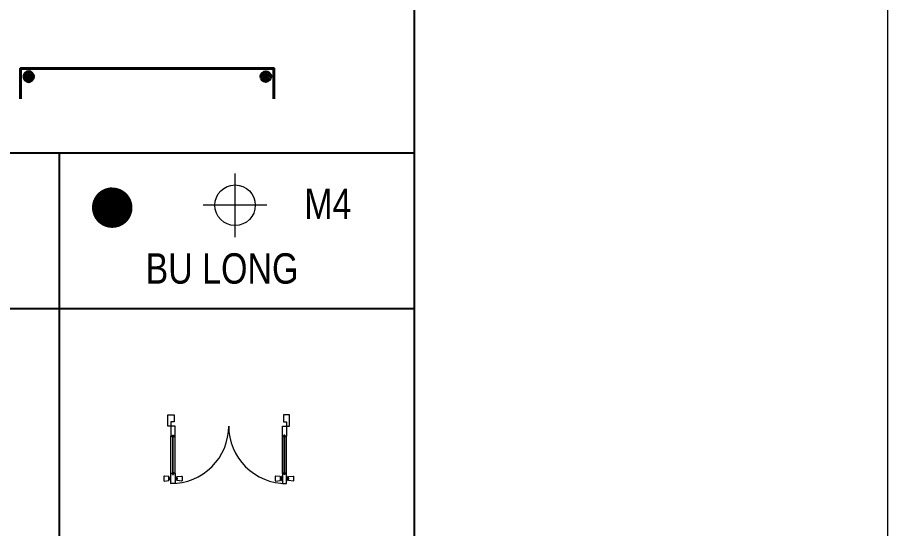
# Model space of a CAD drawing. Extents: x -192823 to 24985, y 78808 to 102574.
# Drawn here: x -172979 to -167877, y 87655 to 90654 of the extents above; entities that cross this region are included whole.
import ezdxf

# ---------------------------------------------------------------- set-up
doc = ezdxf.new("R2010")
doc.units = 0
doc.header["$LTSCALE"] = 5
doc.header["$MEASUREMENT"] = 0
doc.layers.get('0').update_dxf_attribs({"linetype": 'CONTINUOUS', "lineweight": 25})
doc.layers.get('DEFPOINTS').update_dxf_attribs({"linetype": 'CONTINUOUS', "lineweight": 9})
for name, color, linetype, lineweight in [('EG Net dam2', 6, 'CONTINUOUS', 35), ('ISO', 153, 'CONTINUOUS', 15), ('LC Hatch', 252, 'CONTINUOUS', 9), ('LC Khac', 4, 'CONTINUOUS', 9), ('LC Net dam2', 6, 'CONTINUOUS', 40), ('LC Net thay', 7, 'CONTINUOUS', 25), ('LC Text2', 7, 'CONTINUOUS', 25)]:
    doc.layers.add(name, color=color, linetype=linetype, lineweight=lineweight)
doc.styles.add('T2', font='', dxfattribs={"width": 0.8})
doc.styles.get('T2').set_extended_font_data('.VnArialH')

# ---------------------------------------------------------------- blocks, each defined once
blk = doc.blocks.new('thep tron 2')
at = {"layer": 'EG Net dam2'}
for p, q in [((0, 1), (0, 0)), ((-0.5, 0.5), (0.5, 0.5)), ((0.354, 0.854), (-0.354, 0.146)), ((-0.354, 0.854), (0.354, 0.146))]:
    blk.add_line(p, q, dxfattribs=at)
blk.add_circle((0, 0.5), 0.5, dxfattribs=at)
blk = doc.blocks.new('bu lon')
at = {"layer": 'LC Khac', "color": 9}
for p, q in [((0, -0.786), (0, 0.786)), ((0.786, 0), (-0.786, 0))]:
    blk.add_line(p, q, dxfattribs=at)
at = {"layer": 'LC Khac', "color": 7}
blk.add_circle((0, 0), 0.5, dxfattribs=at)
blk = doc.blocks.new('*U22')
for p, q in [((30, 468.6), (30, 100)), ((70, 468.6), (70, 100)), ((1130, 468.6), (1130, 100)), ((1170, 468.6), (1170, 100))]:
    blk.add_line(p, q)
at = {"color": 8, "lineweight": 9}
for p, q in [((47.5, 478.6), (47.5, 90)), ((52.5, 478.6), (52.5, 90)), ((1147.5, 478.6), (1147.5, 90)), ((1152.5, 478.6), (1152.5, 90))]:
    blk.add_line(p, q, dxfattribs=at)
for points in [[(5.1, 498.1), (-34.9, 494.1, -0.443716), (-40.4, 499.1), (-40.4, 538.1, -0.443716), (-34.9, 543), (5.1, 539, -0.385314), (9.6, 534.1), (9.6, 503.1, -0.385314)], [(94.9, 498.1), (134.9, 494.1, 0.443716), (140.4, 499.1), (140.4, 538.1, 0.443716), (134.9, 543), (94.9, 539, 0.385314), (90.4, 534.1), (90.4, 503.1, 0.385314)], [(1105.1, 498.1), (1065.1, 494.1, -0.443716), (1059.6, 499.1), (1059.6, 538.1, -0.443716), (1065.1, 543), (1105.1, 539, -0.385314), (1109.6, 534.1), (1109.6, 503.1, -0.385314)], [(1194.9, 498.1), (1234.9, 494.1, 0.443716), (1240.4, 499.1), (1240.4, 538.1, 0.443716), (1234.9, 543), (1194.9, 539, 0.385314), (1190.4, 534.1), (1190.4, 503.1, 0.385314)]]:
    blk.add_lwpolyline(points, format="xyb", close=True)
for points in [[(20.3, 513.6), (9.6, 513.6), (9.6, 523.6), (20.3, 523.6)], [(55, 468.6), (70, 468.6), (70, 568.6), (30, 568.6), (30, 468.6), (45, 468.6), (45, 478.6), (55, 478.6), (55, 468.6)], [(79.7, 513.6), (90.4, 513.6), (90.4, 523.6), (79.7, 523.6)], [(1120.3, 513.6), (1109.6, 513.6), (1109.6, 523.6), (1120.3, 523.6)], [(1145, 468.6), (1130, 468.6), (1130, 568.6), (1170, 568.6), (1170, 468.6), (1155, 468.6), (1155, 478.6), (1145, 478.6), (1145, 468.6)], [(1179.7, 513.6), (1190.4, 513.6), (1190.4, 523.6), (1179.7, 523.6)], [(55, 100), (70, 100), (70, 0), (30, 0), (30, 100), (45, 100), (45, 90), (55, 90), (55, 100)], [(1145, 100), (1130, 100), (1130, 0), (1170, 0), (1170, 100), (1155, 100), (1155, 90), (1145, 90), (1145, 100)], [(30, 0), (0, 0), (0, -110), (60, -110), (60, -40), (30, -40), (30, 0)], [(1170, 0), (1200, 0), (1200, -110), (1140, -110), (1140, -40), (1170, -40), (1170, 0)]]:
    blk.add_lwpolyline(points)
for centre, start, end in [((70, 518.6), 143.1301, 216.8699), ((30, 518.6), 323.1301, 36.8699), ((1170, 518.6), 143.1301, 216.8699), ((1130, 518.6), 323.1301, 36.8699)]:
    blk.add_arc(centre, 50, start, end)
at = {"color": 8, "lineweight": 5}
for centre, start, end in [((32.3, 0.9), 359.90813, 90.2333), ((1167.7, 0.9), 89.7667, 180.09187)]:
    blk.add_arc(centre, 567.7, start, end, dxfattribs=at)
at = {"color": 8, "lineweight": 9}
for centre, start, end in [((47, 469.5), 186.43423, 273.2898), ((53, 469.5), 266.7102, 353.56577), ((1147, 469.5), 186.43423, 273.2898), ((1153, 469.5), 266.7102, 353.56577), ((47, 99.1), 86.7102, 173.56577), ((53, 99.1), 6.43423, 93.2898), ((1147, 99.1), 86.7102, 173.56577), ((1153, 99.1), 6.43423, 93.2898)]:
    blk.add_arc(centre, 8.25, start, end, dxfattribs=at)

msp = doc.modelspace()

# ---------------------------------------------------------------- linework, layer by layer
at = {"layer": 'DEFPOINTS', "ltscale": 0.2, "elevation": 0}
msp.add_lwpolyline([(-192822.7, 102295.5), (-167877.2, 102295.5), (-167877.2, 84655.5), (-192822.7, 84655.5)], close=True, dxfattribs=at)
at = {"layer": 'LC Hatch', "const_width": 118.8, "elevation": 0}
for points in [[(-172482.6, 89537.7, -0.414214), (-172423.2, 89597.1)], [(-172363.8, 89536.9, 0.414214), (-172423.2, 89596.3)], [(-172482.6, 89537.7, 0.414214), (-172423.2, 89478.3)], [(-172363.8, 89537.7, -0.414214), (-172423.2, 89478.3)]]:
    msp.add_lwpolyline(points, format="xyb", dxfattribs=at)
at = {"layer": 'LC Net dam2', "elevation": 0}
msp.add_lwpolyline([(-172960.5, 90175.3), (-172960.5, 90353.5), (-171475.7, 90353.5), (-171475.7, 90175.3)], dxfattribs=at)
at = {"layer": 'LC Net thay'}
for p, q in [((-177837.7, 89858.5), (-170652.9, 89858.5)), ((-172734.3, 89858.5), (-172734.3, 85931.6)), ((-177837.7, 88945.2), (-170652.9, 88945.2))]:
    msp.add_line(p, q, dxfattribs=at)
at = {"layer": 'LC Net thay', "elevation": 0}
msp.add_lwpolyline([(-177837.7, 100938.6), (-170652.9, 100938.6), (-170652.9, 85931.6), (-177837.7, 85931.6)], close=True, dxfattribs=at)

# ---------------------------------------------------------------- block references
at = {"layer": 'ISO', "xscale": 0.593939378536651, "yscale": 0.593939378536651, "zscale": 0.593939378536651, "rotation": 180}
msp.add_blockref('*U22', (-171383.9, 88256.4), dxfattribs=at)
at = {"layer": 'LC Khac', "xscale": 237.5757514144488, "yscale": 237.5757514144488, "zscale": 237.5757514144488}
msp.add_blockref('bu lon', (-171703, 89551.7), dxfattribs=at)
at = {"layer": 'LC Net dam2', "rotation": 180}
for p, xscale, yscale, zscale in [((-172913, 90335.7), -59.39393785376129, 59.3939378537135, 59.39393785367928), ((-171523.2, 90335.7), 59.39393785376129, 59.39393785376129, 59.39393785376129)]:
    msp.add_blockref('thep tron 2', p, dxfattribs=dict(at, xscale=xscale, yscale=yscale, zscale=zscale))

# ---------------------------------------------------------------- texts
at = {"layer": 'LC Text2', "style": 'T2', "width": 0.8}
for s, p in [('m4', (-171297.3, 89471.2)), ('bu long', (-172227.8, 89091.7))]:
    msp.add_text(s, height=178.18, dxfattribs=at).set_placement(p)

doc.saveas('drawing.dxf')
